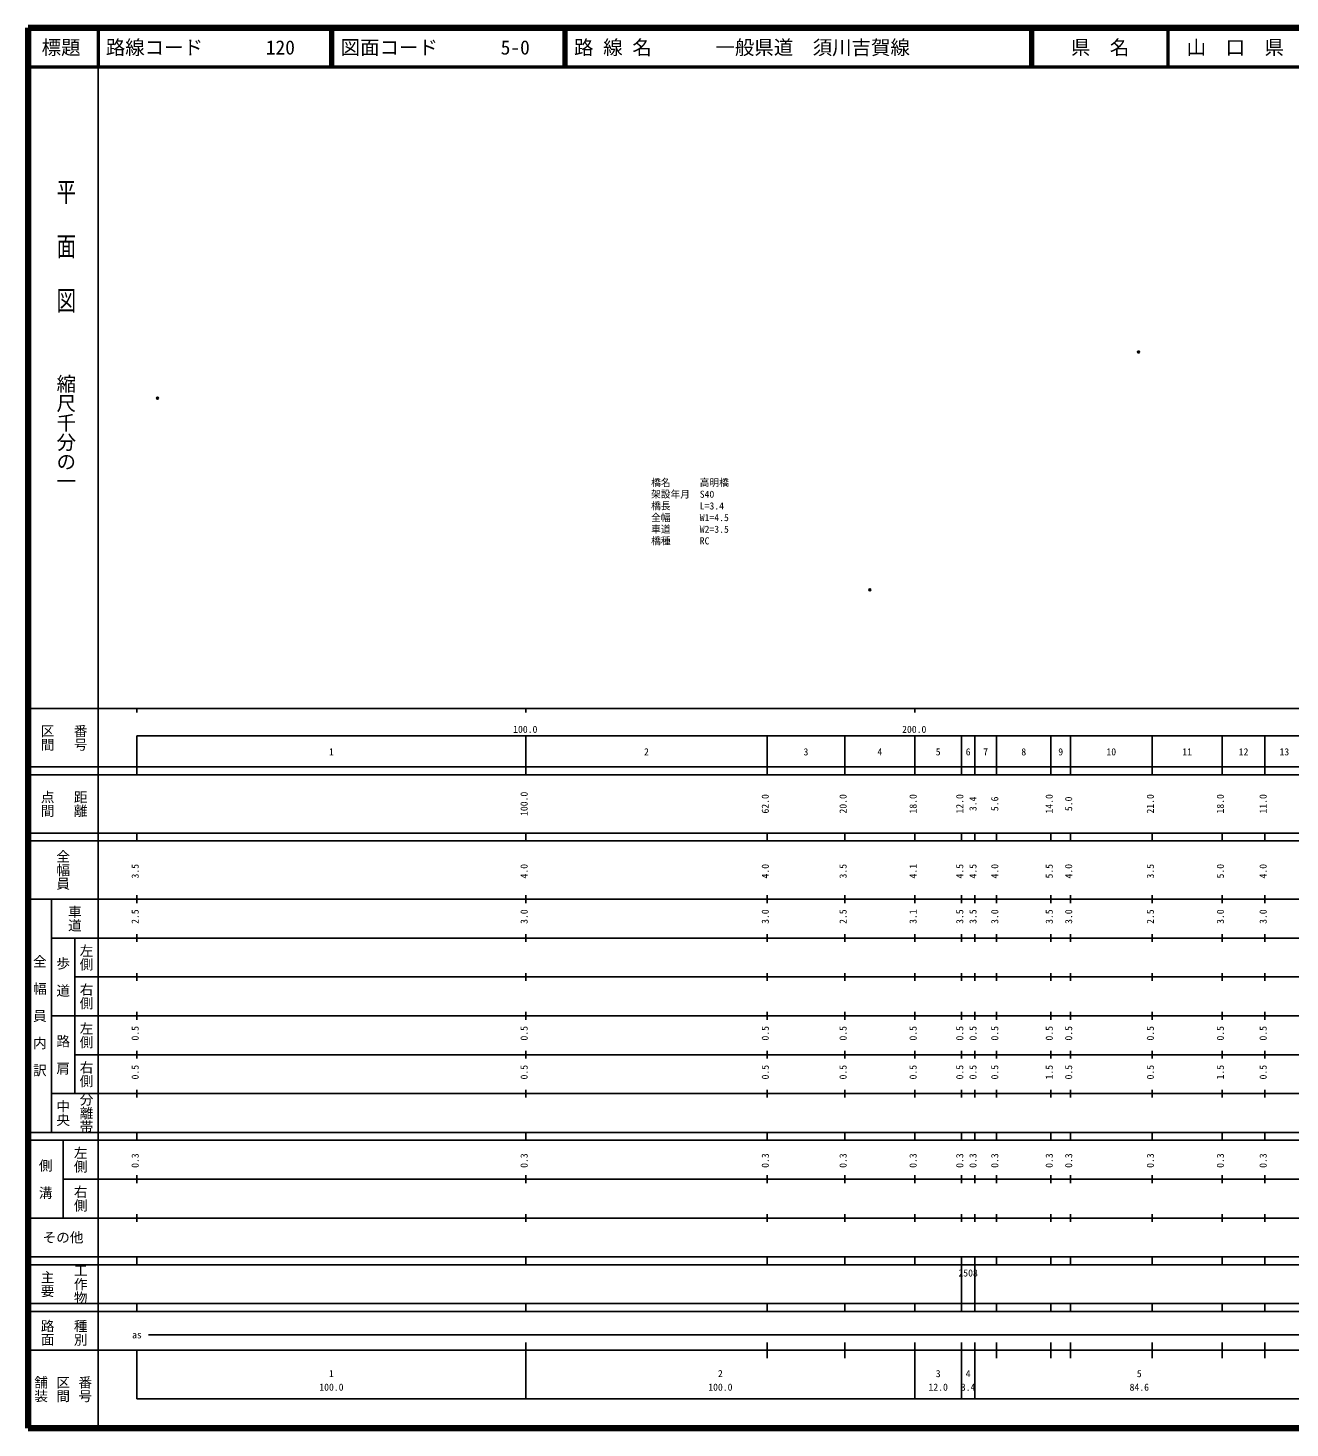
# Model space of a CAD drawing. Units: millimetres on the paper. Extents: x 40 to 680, y 20 to 380.
# Drawn here: x 40 to 364.4, y 20 to 380 of the extents above; entities that cross this region are included whole.
import ezdxf
from ezdxf.enums import TextEntityAlignment as Align

# ---------------------------------------------------------------- set-up
doc = ezdxf.new("R2010")
doc.units = ezdxf.units.MM
doc.header["$PDMODE"] = 32
doc.header["$PDSIZE"] = 0.5
for name, color, linetype in [('M-OTRS', 6, 'Continuous'), ('M-STR-HTXT', 7, 'Continuous'), ('M-TTL-TXT', 7, 'Continuous')]:
    doc.layers.add(name, color=color, linetype=linetype)
for name, color, linetype, lineweight in [('M-TTL', 2, 'Continuous', 140), ('M-TTL-BAND', 7, 'Continuous', 25), ('M-TTL-LINE', 7, 'Continuous', 50)]:
    doc.layers.add(name, color=color, linetype=linetype, lineweight=lineweight)
doc.styles.add('@ＭＳ ゴシック', font='')
doc.styles.add('ＭＳ ゴシック', font='')
doc.styles.get('@ＭＳ ゴシック').set_extended_font_data('@MS Gothic')
doc.styles.get('ＭＳ ゴシック').set_extended_font_data('MS Gothic')

msp = doc.modelspace()

# ---------------------------------------------------------------- linework, layer by layer
at = {"layer": 'M-OTRS'}
for p in [(325.526, 296.681), (73.291, 284.816), (256.429, 235.495)]:
    msp.add_point(p, dxfattribs=at)
at = {"layer": 'M-TTL'}
for p, q in [((40, 380), (40, 20)), ((680, 380), (40, 380)), ((40, 20), (680, 20))]:
    msp.add_line(p, q, dxfattribs=at)
at = {"layer": 'M-TTL-BAND'}
for p, q in [((58, 370), (58, 20)), ((40, 205), (579, 205)), ((68, 205), (68, 204)), ((168, 205), (168, 204)), ((268, 205), (268, 204)), ((68, 198), (579, 198)), ((68, 198), (68, 188)), ((168, 188), (168, 198)), ((230, 188), (230, 198)), ((250, 188), (250, 198)), ((268, 188), (268, 198)), ((280, 188), (280, 198)), ((283.4, 188), (283.4, 198)), ((289, 188), (289, 198)), ((303, 188), (303, 198)), ((308, 188), (308, 198)), ((329, 188), (329, 198)), ((347, 188), (347, 198)), ((358, 188), (358, 198)), ((40, 190), (579, 190)), ((40, 188), (579, 188)), ((40, 173), (579, 173)), ((68, 171), (68, 173)), ((168, 171), (168, 173)), ((230, 171), (230, 173)), ((250, 171), (250, 173)), ((268, 171), (268, 173)), ((280, 171), (280, 173)), ((283.4, 171), (283.4, 173)), ((289, 171), (289, 173)), ((303, 171), (303, 173)), ((308, 171), (308, 173)), ((329, 171), (329, 173)), ((347, 171), (347, 173)), ((358, 171), (358, 173)), ((40, 171), (579, 171)), ((40, 156), (579, 156)), ((46, 96), (46, 156)), ((68, 155), (68, 157)), ((168, 155), (168, 157)), ((230, 155), (230, 157)), ((250, 155), (250, 157)), ((268, 155), (268, 157)), ((280, 155), (280, 157)), ((283.4, 155), (283.4, 157)), ((289, 155), (289, 157)), ((303, 155), (303, 157)), ((308, 155), (308, 157)), ((329, 155), (329, 157)), ((347, 155), (347, 157)), ((358, 155), (358, 157)), ((46, 146), (579, 146)), ((52, 146), (52, 106)), ((68, 145), (68, 147)), ((168, 145), (168, 147)), ((230, 145), (230, 147)), ((250, 145), (250, 147)), ((268, 145), (268, 147)), ((280, 145), (280, 147)), ((283.4, 145), (283.4, 147)), ((289, 145), (289, 147)), ((303, 145), (303, 147)), ((308, 145), (308, 147)), ((329, 145), (329, 147)), ((347, 145), (347, 147)), ((358, 145), (358, 147)), ((68, 135), (68, 137)), ((168, 135), (168, 137)), ((230, 135), (230, 137)), ((250, 135), (250, 137)), ((268, 135), (268, 137)), ((280, 135), (280, 137)), ((283.4, 135), (283.4, 137)), ((289, 135), (289, 137)), ((303, 135), (303, 137)), ((308, 135), (308, 137)), ((329, 135), (329, 137)), ((347, 135), (347, 137)), ((358, 135), (358, 137)), ((52, 136), (579, 136)), ((46, 126), (579, 126)), ((68, 125), (68, 127)), ((168, 125), (168, 127)), ((230, 125), (230, 127)), ((250, 125), (250, 127)), ((268, 125), (268, 127)), ((280, 125), (280, 127)), ((283.4, 125), (283.4, 127)), ((289, 125), (289, 127)), ((303, 125), (303, 127)), ((308, 125), (308, 127)), ((329, 125), (329, 127)), ((347, 125), (347, 127)), ((358, 125), (358, 127)), ((52, 116), (579, 116)), ((68, 115), (68, 117)), ((168, 115), (168, 117)), ((230, 115), (230, 117)), ((250, 115), (250, 117)), ((268, 115), (268, 117)), ((280, 115), (280, 117)), ((283.4, 115), (283.4, 117)), ((289, 115), (289, 117)), ((303, 115), (303, 117)), ((308, 115), (308, 117)), ((329, 115), (329, 117)), ((347, 115), (347, 117)), ((358, 115), (358, 117)), ((46, 106), (579, 106)), ((68, 105), (68, 107)), ((168, 105), (168, 107)), ((230, 105), (230, 107)), ((250, 105), (250, 107)), ((268, 105), (268, 107)), ((280, 105), (280, 107)), ((283.4, 105), (283.4, 107)), ((289, 105), (289, 107)), ((303, 105), (303, 107)), ((308, 105), (308, 107)), ((329, 105), (329, 107)), ((347, 105), (347, 107)), ((358, 105), (358, 107)), ((40, 96), (579, 96)), ((40, 94), (579, 94)), ((49, 94), (49, 74)), ((68, 94), (68, 96)), ((168, 94), (168, 96)), ((230, 94), (230, 96)), ((250, 94), (250, 96)), ((268, 94), (268, 96)), ((280, 94), (280, 96)), ((283.4, 94), (283.4, 96)), ((289, 94), (289, 96)), ((303, 94), (303, 96)), ((308, 94), (308, 96)), ((329, 94), (329, 96)), ((347, 94), (347, 96)), ((358, 94), (358, 96)), ((49, 84), (579, 84)), ((68, 83), (68, 85)), ((168, 83), (168, 85)), ((230, 83), (230, 85)), ((250, 83), (250, 85)), ((268, 83), (268, 85)), ((280, 83), (280, 85)), ((283.4, 83), (283.4, 85)), ((289, 83), (289, 85)), ((303, 83), (303, 85)), ((308, 83), (308, 85)), ((329, 83), (329, 85)), ((347, 83), (347, 85)), ((358, 83), (358, 85)), ((40, 74), (579, 74)), ((68, 73), (68, 75)), ((168, 73), (168, 75)), ((230, 73), (230, 75)), ((250, 73), (250, 75)), ((268, 73), (268, 75)), ((280, 73), (280, 75)), ((283.4, 73), (283.4, 75)), ((289, 73), (289, 75)), ((303, 73), (303, 75)), ((308, 73), (308, 75)), ((329, 73), (329, 75)), ((347, 73), (347, 75)), ((358, 73), (358, 75)), ((40, 64), (579, 64)), ((40, 62), (579, 62)), ((68, 62), (68, 64)), ((168, 62), (168, 64)), ((230, 62), (230, 64)), ((250, 62), (250, 64)), ((268, 62), (268, 64)), ((280, 62), (280, 64)), ((280, 52), (280, 62)), ((283.4, 62), (283.4, 64)), ((283.4, 52), (283.4, 62)), ((289, 62), (289, 64)), ((303, 62), (303, 64)), ((308, 62), (308, 64)), ((329, 62), (329, 64)), ((347, 62), (347, 64)), ((358, 62), (358, 64)), ((40, 52), (579, 52)), ((68, 50), (68, 52)), ((168, 50), (168, 52)), ((230, 50), (230, 52)), ((250, 50), (250, 52)), ((268, 50), (268, 52)), ((280, 50), (280, 52)), ((283.4, 50), (283.4, 52)), ((289, 50), (289, 52)), ((303, 50), (303, 52)), ((308, 50), (308, 52)), ((329, 50), (329, 52)), ((347, 50), (347, 52)), ((358, 50), (358, 52)), ((40, 50), (579, 50)), ((71, 44), (565, 44)), ((40, 40), (579, 40)), ((68, 40), (68, 27.5)), ((168, 27.5), (168, 42)), ((230, 38), (230, 42)), ((250, 38), (250, 42)), ((268, 27.5), (268, 42)), ((280, 27.5), (280, 42)), ((283.4, 27.5), (283.4, 42)), ((289, 38), (289, 42)), ((303, 38), (303, 42)), ((308, 38), (308, 42)), ((329, 38), (329, 42)), ((347, 38), (347, 42)), ((358, 38), (358, 42)), ((68, 27.5), (579, 27.5))]:
    msp.add_line(p, q, dxfattribs=at)
at = {"layer": 'M-TTL-LINE'}
for p, q in [((58, 380), (58, 370)), ((117.75, 380), (117.75, 370)), ((118.25, 380), (118.25, 370)), ((177.75, 380), (177.75, 370)), ((178.25, 380), (178.25, 370)), ((297.75, 380), (297.75, 370)), ((298.25, 380), (298.25, 370)), ((333, 380), (333, 370)), ((40, 370), (680, 370))]:
    msp.add_line(p, q, dxfattribs=at)

# ---------------------------------------------------------------- texts
at = {"layer": 'M-STR-HTXT', "style": 'ＭＳ ゴシック'}
for s, p in [('橋名\u3000\u3000\u3000高明橋', (200.194, 261.646)), ('架設年月\u3000S40', (200.194, 258.646)), ('橋長\u3000\u3000\u3000L=3.4', (200.194, 255.646)), ('全幅\u3000\u3000\u3000W1=4.5', (200.194, 252.646)), ('車道\u3000\u3000\u3000W2=3.5', (200.194, 249.646)), ('橋種\u3000\u3000\u3000RC', (200.194, 246.646))]:
    msp.add_text(s, height=1.833, dxfattribs=at).set_placement(p, align=Align.BOTTOM_LEFT)
at = {"layer": 'M-TTL-BAND', "style": '@ＭＳ ゴシック', "width": 1.4}
msp.add_text('平  面  図', height=3.666, rotation=270, dxfattribs=at).set_placement((49.777, 306.475), align=Align.MIDDLE_RIGHT)
at = {"layer": 'M-TTL-BAND', "style": '@ＭＳ ゴシック'}
msp.add_text('縮尺千分の一', height=3.666, rotation=270, dxfattribs=at).set_placement((49.777, 261.03), align=Align.MIDDLE_RIGHT)
for s, p in [('区間', (45, 197.5)), ('番号', (53.5, 197.5)), ('点間', (45, 180.5)), ('距離', (53.5, 180.5)), ('全幅員', (49, 163.5)), ('車道', (52, 151)), ('左側', (55, 141)), ('全\u3000幅\u3000員\u3000内\u3000訳', (43, 126)), ('歩\u3000道', (49, 136)), ('右側', (55, 131)), ('左側', (55, 121)), ('路\u3000肩', (49, 116)), ('右側', (55, 111)), ('分離帯', (55, 101)), ('中央', (49, 101)), ('左側', (53.5, 89)), ('側\u3000溝', (44.5, 84)), ('右側', (53.5, 79)), ('工作物', (53.5, 57)), ('主要', (45, 57)), ('路面', (45, 44.5)), ('種別', (53.5, 44.5)), ('舗装', (43.333, 30)), ('区間', (49, 30)), ('番号', (54.667, 30))]:
    msp.add_text(s, height=2.566, rotation=270, dxfattribs=at).set_placement(p, align=Align.MIDDLE_CENTER)
at = {"layer": 'M-TTL-BAND', "style": 'ＭＳ ゴシック'}
for s, p in [('100.0', (167.844, 198.195)), ('200.0', (267.844, 198.195)), ('1', (118, 192.405)), ('2', (199, 192.405)), ('3', (240, 192.405)), ('4', (259, 192.405)), ('5', (274, 192.405)), ('6', (281.7, 192.405)), ('7', (286.2, 192.405)), ('8', (296, 192.405)), ('9', (305.5, 192.405)), ('10', (318.5, 192.405)), ('11', (338, 192.405)), ('12', (352.5, 192.405)), ('13', (363, 192.405)), ('as', (68, 42.5)), ('1', (118, 32.523)), ('2', (218, 32.523)), ('3', (274, 32.523)), ('4', (281.7, 32.523)), ('5', (325.7, 32.523)), ('100.0', (118, 29.033)), ('100.0', (218, 29.033)), ('12.0', (274, 29.033)), ('3.4', (281.7, 29.033)), ('84.6', (325.7, 29.033))]:
    msp.add_text(s, height=1.833, dxfattribs=at).set_placement(p, align=Align.BOTTOM_CENTER)
for s, p in [('100.0', (169, 180.5)), ('62.0', (231, 180.5)), ('20.0', (251, 180.5)), ('18.0', (269, 180.5)), ('12.0', (281, 180.5)), ('3.4', (284.4, 180.5)), ('5.6', (290, 180.5)), ('14.0', (304, 180.5)), ('5.0', (309, 180.5)), ('21.0', (330, 180.5)), ('18.0', (348, 180.5)), ('11.0', (359, 180.5)), ('3.5', (69, 163.174)), ('4.0', (169, 163.174)), ('4.0', (231, 163.174)), ('3.5', (251, 163.174)), ('4.1', (269, 163.174)), ('4.5', (281, 163.174)), ('4.5', (284.4, 163.174)), ('4.0', (290, 163.174)), ('5.5', (304, 163.174)), ('4.0', (309, 163.174)), ('3.5', (330, 163.174)), ('5.0', (348, 163.174)), ('4.0', (359, 163.174)), ('2.5', (69, 151.5)), ('3.0', (169, 151.5)), ('3.0', (231, 151.5)), ('2.5', (251, 151.5)), ('3.1', (269, 151.5)), ('3.5', (281, 151.5)), ('3.5', (284.4, 151.5)), ('3.0', (290, 151.5)), ('3.5', (304, 151.5)), ('3.0', (309, 151.5)), ('2.5', (330, 151.5)), ('3.0', (348, 151.5)), ('3.0', (359, 151.5)), ('0.5', (69, 121.5)), ('0.5', (169, 121.5)), ('0.5', (231, 121.5)), ('0.5', (251, 121.5)), ('0.5', (269, 121.5)), ('0.5', (281, 121.5)), ('0.5', (284.4, 121.5)), ('0.5', (290, 121.5)), ('0.5', (304, 121.5)), ('0.5', (309, 121.5)), ('0.5', (330, 121.5)), ('0.5', (348, 121.5)), ('0.5', (359, 121.5)), ('0.5', (69, 111.5)), ('0.5', (169, 111.5)), ('0.5', (231, 111.5)), ('0.5', (251, 111.5)), ('0.5', (269, 111.5)), ('0.5', (281, 111.5)), ('0.5', (284.4, 111.5)), ('0.5', (290, 111.5)), ('1.5', (304, 111.5)), ('0.5', (309, 111.5)), ('0.5', (330, 111.5)), ('1.5', (348, 111.5)), ('0.5', (359, 111.5)), ('0.3', (69, 88.764)), ('0.3', (169, 88.764)), ('0.3', (231, 88.764)), ('0.3', (251, 88.764)), ('0.3', (269, 88.764)), ('0.3', (281, 88.764)), ('0.3', (284.4, 88.764)), ('0.3', (290, 88.764)), ('0.3', (304, 88.764)), ('0.3', (309, 88.764)), ('0.3', (330, 88.764)), ('0.3', (348, 88.764)), ('0.3', (359, 88.764))]:
    msp.add_text(s, height=1.833, rotation=90, dxfattribs=at).set_placement(p, align=Align.BOTTOM_CENTER)
msp.add_text('その他', height=2.566, dxfattribs=at).set_placement((49, 69), align=Align.MIDDLE_CENTER)
msp.add_text('2508', height=1.833, dxfattribs=at).set_placement((279.2, 58.405), align=Align.BOTTOM_LEFT)
at = {"layer": 'M-TTL-TXT', "style": 'ＭＳ ゴシック'}
for s, p in [('標題', (48.5, 375)), ('県\u3000名', (315.625, 375)), ('山\u3000口\u3000県', (350.375, 375))]:
    msp.add_text(s, height=3.666, dxfattribs=at).set_placement(p, align=Align.MIDDLE_CENTER)
for s, p in [('路線コード', (60, 375)), ('120', (101.142, 375)), ('図面コード', (120.38, 375)), ('5-0', (161.521, 375)), ('路 線 名', (180.38, 375)), ('一般県道\u3000須川吉賀線', (216.734, 375))]:
    msp.add_text(s, height=3.666, dxfattribs=at).set_placement(p, align=Align.MIDDLE_LEFT)

doc.saveas('drawing.dxf')
